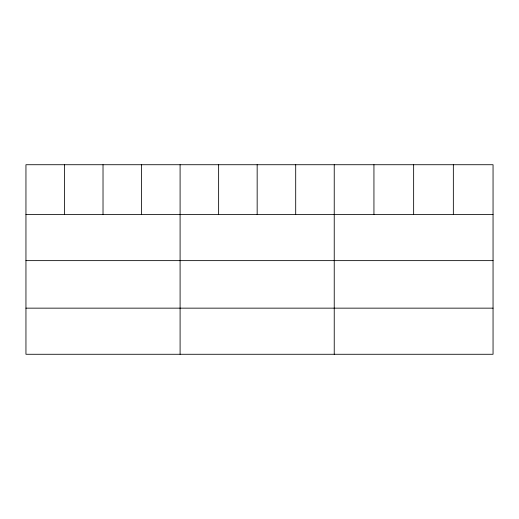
<?xml version="1.0" encoding="UTF-8"?>
<svg xmlns="http://www.w3.org/2000/svg" width="519" height="519" viewBox="0 0 519 519"><rect width="100%" height="100%" fill="white"/><g stroke="black" fill="none" stroke-linecap="round" stroke-linejoin="round"><path stroke-width="0.78" d="M493.05 260.635L493.05 164.724L25.95 164.724L25.95 354.276L493.05 354.276L493.05 260.635L25.95 260.635M25.95 214.509L493.05 214.509M25.95 308.15L493.05 308.15M453.346 164.724L453.346 214.509M413.643 164.724L413.643 214.509M373.94 164.724L373.94 214.509M334.236 164.724L334.236 354.276M295.7 164.724L295.7 214.509M257.165 164.724L257.165 214.509M218.629 164.724L218.629 214.509M180.093 164.724L180.093 354.276M141.557 164.724L141.557 214.509M103.022 164.724L103.022 214.509M64.486 164.724L64.486 214.509"/></g></svg>
